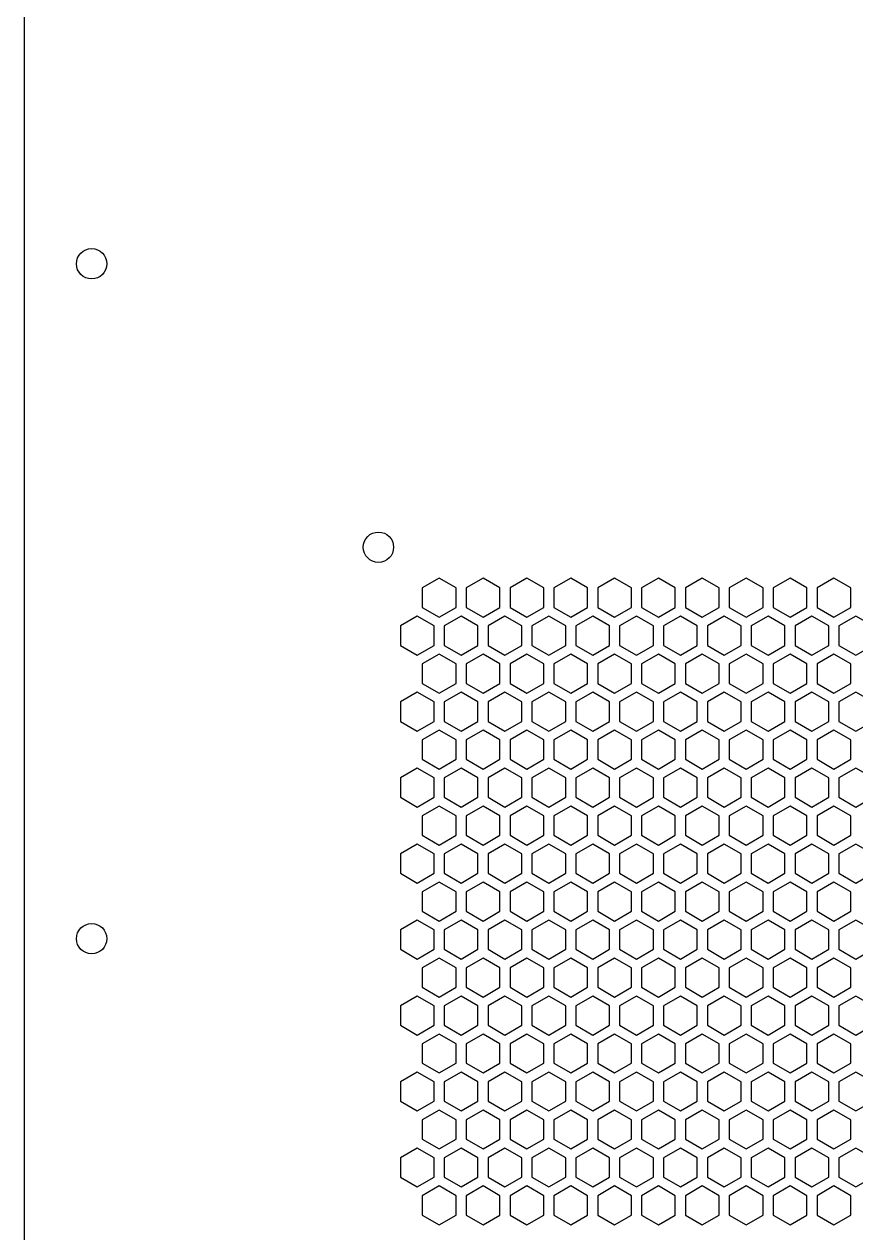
# Model space of a CAD drawing. Header units: millimetres. Extents: x 0 to 500, y 0 to 571.
# Drawn here: x 0 to 123.2, y 106.4 to 285.5 of the extents above; entities that cross this region are included whole.
import ezdxf

# ---------------------------------------------------------------- set-up
doc = ezdxf.new("R2010")
doc.units = ezdxf.units.MM
doc.layers.add('CUT', color=1, linetype='CONTINUOUS')

msp = doc.modelspace()

# ---------------------------------------------------------------- linework, layer by layer
at = {"layer": 'CUT'}
msp.add_line((0, 571), (0, 0), dxfattribs=at)
for points in [[(64, 201.9767), (61.5, 203.4201), (59, 201.9767), (59, 199.0899), (61.5, 197.6466), (64, 199.0899)], [(70.5, 201.9767), (68, 203.4201), (65.5, 201.9767), (65.5, 199.0899), (68, 197.6466), (70.5, 199.0899)], [(77, 201.9767), (74.5, 203.4201), (72, 201.9767), (72, 199.0899), (74.5, 197.6466), (77, 199.0899)], [(83.5, 201.9767), (81, 203.4201), (78.5, 201.9767), (78.5, 199.0899), (81, 197.6466), (83.5, 199.0899)], [(90, 201.9767), (87.5, 203.4201), (85, 201.9767), (85, 199.0899), (87.5, 197.6466), (90, 199.0899)], [(96.5, 201.9767), (94, 203.4201), (91.5, 201.9767), (91.5, 199.0899), (94, 197.6466), (96.5, 199.0899)], [(103, 201.9767), (100.5, 203.4201), (98, 201.9767), (98, 199.0899), (100.5, 197.6466), (103, 199.0899)], [(109.5, 201.9767), (107, 203.4201), (104.5, 201.9767), (104.5, 199.0899), (107, 197.6466), (109.5, 199.0899)], [(116, 201.9767), (113.5, 203.4201), (111, 201.9767), (111, 199.0899), (113.5, 197.6466), (116, 199.0899)], [(122.5, 201.9767), (120, 203.4201), (117.5, 201.9767), (117.5, 199.0899), (120, 197.6466), (122.5, 199.0899)], [(60.75, 196.3475), (58.25, 197.7909), (55.75, 196.3475), (55.75, 193.4608), (58.25, 192.0174), (60.75, 193.4608)], [(67.25, 196.3475), (64.75, 197.7909), (62.25, 196.3475), (62.25, 193.4608), (64.75, 192.0174), (67.25, 193.4608)], [(73.75, 196.3475), (71.25, 197.7909), (68.75, 196.3475), (68.75, 193.4608), (71.25, 192.0174), (73.75, 193.4608)], [(80.25, 196.3475), (77.75, 197.7909), (75.25, 196.3475), (75.25, 193.4608), (77.75, 192.0174), (80.25, 193.4608)], [(86.75, 196.3475), (84.25, 197.7909), (81.75, 196.3475), (81.75, 193.4608), (84.25, 192.0174), (86.75, 193.4608)], [(93.25, 196.3475), (90.75, 197.7909), (88.25, 196.3475), (88.25, 193.4608), (90.75, 192.0174), (93.25, 193.4608)], [(99.75, 196.3475), (97.25, 197.7909), (94.75, 196.3475), (94.75, 193.4608), (97.25, 192.0174), (99.75, 193.4608)], [(106.25, 196.3475), (103.75, 197.7909), (101.25, 196.3475), (101.25, 193.4608), (103.75, 192.0174), (106.25, 193.4608)], [(112.75, 196.3475), (110.25, 197.7909), (107.75, 196.3475), (107.75, 193.4608), (110.25, 192.0174), (112.75, 193.4608)], [(119.25, 196.3475), (116.75, 197.7909), (114.25, 196.3475), (114.25, 193.4608), (116.75, 192.0174), (119.25, 193.4608)], [(125.75, 196.3475), (123.25, 197.7909), (120.75, 196.3475), (120.75, 193.4608), (123.25, 192.0174), (125.75, 193.4608)], [(64, 190.7184), (61.5, 192.1617), (59, 190.7184), (59, 187.8316), (61.5, 186.3882), (64, 187.8316)], [(70.5, 190.7184), (68, 192.1617), (65.5, 190.7184), (65.5, 187.8316), (68, 186.3882), (70.5, 187.8316)], [(77, 190.7184), (74.5, 192.1617), (72, 190.7184), (72, 187.8316), (74.5, 186.3882), (77, 187.8316)], [(83.5, 190.7184), (81, 192.1617), (78.5, 190.7184), (78.5, 187.8316), (81, 186.3882), (83.5, 187.8316)], [(90, 190.7184), (87.5, 192.1617), (85, 190.7184), (85, 187.8316), (87.5, 186.3882), (90, 187.8316)], [(96.5, 190.7184), (94, 192.1617), (91.5, 190.7184), (91.5, 187.8316), (94, 186.3882), (96.5, 187.8316)], [(103, 190.7184), (100.5, 192.1617), (98, 190.7184), (98, 187.8316), (100.5, 186.3882), (103, 187.8316)], [(109.5, 190.7184), (107, 192.1617), (104.5, 190.7184), (104.5, 187.8316), (107, 186.3882), (109.5, 187.8316)], [(116, 190.7184), (113.5, 192.1617), (111, 190.7184), (111, 187.8316), (113.5, 186.3882), (116, 187.8316)], [(122.5, 190.7184), (120, 192.1617), (117.5, 190.7184), (117.5, 187.8316), (120, 186.3882), (122.5, 187.8316)], [(60.75, 185.0892), (58.25, 186.5326), (55.75, 185.0892), (55.75, 182.2024), (58.25, 180.7591), (60.75, 182.2024)], [(67.25, 185.0892), (64.75, 186.5326), (62.25, 185.0892), (62.25, 182.2024), (64.75, 180.7591), (67.25, 182.2024)], [(73.75, 185.0892), (71.25, 186.5326), (68.75, 185.0892), (68.75, 182.2024), (71.25, 180.7591), (73.75, 182.2024)], [(80.25, 185.0892), (77.75, 186.5326), (75.25, 185.0892), (75.25, 182.2024), (77.75, 180.7591), (80.25, 182.2024)], [(86.75, 185.0892), (84.25, 186.5326), (81.75, 185.0892), (81.75, 182.2024), (84.25, 180.7591), (86.75, 182.2024)], [(93.25, 185.0892), (90.75, 186.5326), (88.25, 185.0892), (88.25, 182.2024), (90.75, 180.7591), (93.25, 182.2024)], [(99.75, 185.0892), (97.25, 186.5326), (94.75, 185.0892), (94.75, 182.2024), (97.25, 180.7591), (99.75, 182.2024)], [(106.25, 185.0892), (103.75, 186.5326), (101.25, 185.0892), (101.25, 182.2024), (103.75, 180.7591), (106.25, 182.2024)], [(112.75, 185.0892), (110.25, 186.5326), (107.75, 185.0892), (107.75, 182.2024), (110.25, 180.7591), (112.75, 182.2024)], [(119.25, 185.0892), (116.75, 186.5326), (114.25, 185.0892), (114.25, 182.2024), (116.75, 180.7591), (119.25, 182.2024)], [(125.75, 185.0892), (123.25, 186.5326), (120.75, 185.0892), (120.75, 182.2024), (123.25, 180.7591), (125.75, 182.2024)], [(64, 179.46), (61.5, 180.9034), (59, 179.46), (59, 176.5733), (61.5, 175.1299), (64, 176.5733)], [(70.5, 179.46), (68, 180.9034), (65.5, 179.46), (65.5, 176.5733), (68, 175.1299), (70.5, 176.5733)], [(77, 179.46), (74.5, 180.9034), (72, 179.46), (72, 176.5733), (74.5, 175.1299), (77, 176.5733)], [(83.5, 179.46), (81, 180.9034), (78.5, 179.46), (78.5, 176.5733), (81, 175.1299), (83.5, 176.5733)], [(90, 179.46), (87.5, 180.9034), (85, 179.46), (85, 176.5733), (87.5, 175.1299), (90, 176.5733)], [(96.5, 179.46), (94, 180.9034), (91.5, 179.46), (91.5, 176.5733), (94, 175.1299), (96.5, 176.5733)], [(103, 179.46), (100.5, 180.9034), (98, 179.46), (98, 176.5733), (100.5, 175.1299), (103, 176.5733)], [(109.5, 179.46), (107, 180.9034), (104.5, 179.46), (104.5, 176.5733), (107, 175.1299), (109.5, 176.5733)], [(116, 179.46), (113.5, 180.9034), (111, 179.46), (111, 176.5733), (113.5, 175.1299), (116, 176.5733)], [(122.5, 179.46), (120, 180.9034), (117.5, 179.46), (117.5, 176.5733), (120, 175.1299), (122.5, 176.5733)], [(60.75, 173.8309), (58.25, 175.2742), (55.75, 173.8309), (55.75, 170.9441), (58.25, 169.5007), (60.75, 170.9441)], [(67.25, 173.8309), (64.75, 175.2742), (62.25, 173.8309), (62.25, 170.9441), (64.75, 169.5007), (67.25, 170.9441)], [(73.75, 173.8309), (71.25, 175.2742), (68.75, 173.8309), (68.75, 170.9441), (71.25, 169.5007), (73.75, 170.9441)], [(80.25, 173.8309), (77.75, 175.2742), (75.25, 173.8309), (75.25, 170.9441), (77.75, 169.5007), (80.25, 170.9441)], [(86.75, 173.8309), (84.25, 175.2742), (81.75, 173.8309), (81.75, 170.9441), (84.25, 169.5007), (86.75, 170.9441)], [(93.25, 173.8309), (90.75, 175.2742), (88.25, 173.8309), (88.25, 170.9441), (90.75, 169.5007), (93.25, 170.9441)], [(99.75, 173.8309), (97.25, 175.2742), (94.75, 173.8309), (94.75, 170.9441), (97.25, 169.5007), (99.75, 170.9441)], [(106.25, 173.8309), (103.75, 175.2742), (101.25, 173.8309), (101.25, 170.9441), (103.75, 169.5007), (106.25, 170.9441)], [(112.75, 173.8309), (110.25, 175.2742), (107.75, 173.8309), (107.75, 170.9441), (110.25, 169.5007), (112.75, 170.9441)], [(119.25, 173.8309), (116.75, 175.2742), (114.25, 173.8309), (114.25, 170.9441), (116.75, 169.5007), (119.25, 170.9441)], [(125.75, 173.8309), (123.25, 175.2742), (120.75, 173.8309), (120.75, 170.9441), (123.25, 169.5007), (125.75, 170.9441)], [(64, 168.2017), (61.5, 169.6451), (59, 168.2017), (59, 165.315), (61.5, 163.8716), (64, 165.315)], [(70.5, 168.2017), (68, 169.6451), (65.5, 168.2017), (65.5, 165.315), (68, 163.8716), (70.5, 165.315)], [(77, 168.2017), (74.5, 169.6451), (72, 168.2017), (72, 165.315), (74.5, 163.8716), (77, 165.315)], [(83.5, 168.2017), (81, 169.6451), (78.5, 168.2017), (78.5, 165.315), (81, 163.8716), (83.5, 165.315)], [(90, 168.2017), (87.5, 169.6451), (85, 168.2017), (85, 165.315), (87.5, 163.8716), (90, 165.315)], [(96.5, 168.2017), (94, 169.6451), (91.5, 168.2017), (91.5, 165.315), (94, 163.8716), (96.5, 165.315)], [(103, 168.2017), (100.5, 169.6451), (98, 168.2017), (98, 165.315), (100.5, 163.8716), (103, 165.315)], [(109.5, 168.2017), (107, 169.6451), (104.5, 168.2017), (104.5, 165.315), (107, 163.8716), (109.5, 165.315)], [(116, 168.2017), (113.5, 169.6451), (111, 168.2017), (111, 165.315), (113.5, 163.8716), (116, 165.315)], [(122.5, 168.2017), (120, 169.6451), (117.5, 168.2017), (117.5, 165.315), (120, 163.8716), (122.5, 165.315)], [(60.75, 162.5725), (58.25, 164.0159), (55.75, 162.5725), (55.75, 159.6858), (58.25, 158.2424), (60.75, 159.6858)], [(67.25, 162.5725), (64.75, 164.0159), (62.25, 162.5725), (62.25, 159.6858), (64.75, 158.2424), (67.25, 159.6858)], [(73.75, 162.5725), (71.25, 164.0159), (68.75, 162.5725), (68.75, 159.6858), (71.25, 158.2424), (73.75, 159.6858)], [(80.25, 162.5725), (77.75, 164.0159), (75.25, 162.5725), (75.25, 159.6858), (77.75, 158.2424), (80.25, 159.6858)], [(86.75, 162.5725), (84.25, 164.0159), (81.75, 162.5725), (81.75, 159.6858), (84.25, 158.2424), (86.75, 159.6858)], [(93.25, 162.5725), (90.75, 164.0159), (88.25, 162.5725), (88.25, 159.6858), (90.75, 158.2424), (93.25, 159.6858)], [(99.75, 162.5725), (97.25, 164.0159), (94.75, 162.5725), (94.75, 159.6858), (97.25, 158.2424), (99.75, 159.6858)], [(106.25, 162.5725), (103.75, 164.0159), (101.25, 162.5725), (101.25, 159.6858), (103.75, 158.2424), (106.25, 159.6858)], [(112.75, 162.5725), (110.25, 164.0159), (107.75, 162.5725), (107.75, 159.6858), (110.25, 158.2424), (112.75, 159.6858)], [(119.25, 162.5725), (116.75, 164.0159), (114.25, 162.5725), (114.25, 159.6858), (116.75, 158.2424), (119.25, 159.6858)], [(125.75, 162.5725), (123.25, 164.0159), (120.75, 162.5725), (120.75, 159.6858), (123.25, 158.2424), (125.75, 159.6858)], [(64, 156.9434), (61.5, 158.3868), (59, 156.9434), (59, 154.0566), (61.5, 152.6132), (64, 154.0566)], [(70.5, 156.9434), (68, 158.3868), (65.5, 156.9434), (65.5, 154.0566), (68, 152.6132), (70.5, 154.0566)], [(77, 156.9434), (74.5, 158.3868), (72, 156.9434), (72, 154.0566), (74.5, 152.6132), (77, 154.0566)], [(83.5, 156.9434), (81, 158.3868), (78.5, 156.9434), (78.5, 154.0566), (81, 152.6132), (83.5, 154.0566)], [(90, 156.9434), (87.5, 158.3868), (85, 156.9434), (85, 154.0566), (87.5, 152.6132), (90, 154.0566)], [(96.5, 156.9434), (94, 158.3868), (91.5, 156.9434), (91.5, 154.0566), (94, 152.6132), (96.5, 154.0566)], [(103, 156.9434), (100.5, 158.3868), (98, 156.9434), (98, 154.0566), (100.5, 152.6132), (103, 154.0566)], [(109.5, 156.9434), (107, 158.3868), (104.5, 156.9434), (104.5, 154.0566), (107, 152.6132), (109.5, 154.0566)], [(116, 156.9434), (113.5, 158.3868), (111, 156.9434), (111, 154.0566), (113.5, 152.6132), (116, 154.0566)], [(122.5, 156.9434), (120, 158.3868), (117.5, 156.9434), (117.5, 154.0566), (120, 152.6132), (122.5, 154.0566)], [(60.75, 151.3142), (58.25, 152.7576), (55.75, 151.3142), (55.75, 148.4275), (58.25, 146.9841), (60.75, 148.4275)], [(67.25, 151.3142), (64.75, 152.7576), (62.25, 151.3142), (62.25, 148.4275), (64.75, 146.9841), (67.25, 148.4275)], [(73.75, 151.3142), (71.25, 152.7576), (68.75, 151.3142), (68.75, 148.4275), (71.25, 146.9841), (73.75, 148.4275)], [(80.25, 151.3142), (77.75, 152.7576), (75.25, 151.3142), (75.25, 148.4275), (77.75, 146.9841), (80.25, 148.4275)], [(86.75, 151.3142), (84.25, 152.7576), (81.75, 151.3142), (81.75, 148.4275), (84.25, 146.9841), (86.75, 148.4275)], [(93.25, 151.3142), (90.75, 152.7576), (88.25, 151.3142), (88.25, 148.4275), (90.75, 146.9841), (93.25, 148.4275)], [(99.75, 151.3142), (97.25, 152.7576), (94.75, 151.3142), (94.75, 148.4275), (97.25, 146.9841), (99.75, 148.4275)], [(106.25, 151.3142), (103.75, 152.7576), (101.25, 151.3142), (101.25, 148.4275), (103.75, 146.9841), (106.25, 148.4275)], [(112.75, 151.3142), (110.25, 152.7576), (107.75, 151.3142), (107.75, 148.4275), (110.25, 146.9841), (112.75, 148.4275)], [(119.25, 151.3142), (116.75, 152.7576), (114.25, 151.3142), (114.25, 148.4275), (116.75, 146.9841), (119.25, 148.4275)], [(125.75, 151.3142), (123.25, 152.7576), (120.75, 151.3142), (120.75, 148.4275), (123.25, 146.9841), (125.75, 148.4275)], [(64, 145.685), (61.5, 147.1284), (59, 145.685), (59, 142.7983), (61.5, 141.3549), (64, 142.7983)], [(70.5, 145.685), (68, 147.1284), (65.5, 145.685), (65.5, 142.7983), (68, 141.3549), (70.5, 142.7983)], [(77, 145.685), (74.5, 147.1284), (72, 145.685), (72, 142.7983), (74.5, 141.3549), (77, 142.7983)], [(83.5, 145.685), (81, 147.1284), (78.5, 145.685), (78.5, 142.7983), (81, 141.3549), (83.5, 142.7983)], [(90, 145.685), (87.5, 147.1284), (85, 145.685), (85, 142.7983), (87.5, 141.3549), (90, 142.7983)], [(96.5, 145.685), (94, 147.1284), (91.5, 145.685), (91.5, 142.7983), (94, 141.3549), (96.5, 142.7983)], [(103, 145.685), (100.5, 147.1284), (98, 145.685), (98, 142.7983), (100.5, 141.3549), (103, 142.7983)], [(109.5, 145.685), (107, 147.1284), (104.5, 145.685), (104.5, 142.7983), (107, 141.3549), (109.5, 142.7983)], [(116, 145.685), (113.5, 147.1284), (111, 145.685), (111, 142.7983), (113.5, 141.3549), (116, 142.7983)], [(122.5, 145.685), (120, 147.1284), (117.5, 145.685), (117.5, 142.7983), (120, 141.3549), (122.5, 142.7983)], [(60.75, 140.0559), (58.25, 141.4993), (55.75, 140.0559), (55.75, 137.1691), (58.25, 135.7258), (60.75, 137.1691)], [(67.25, 140.0559), (64.75, 141.4993), (62.25, 140.0559), (62.25, 137.1691), (64.75, 135.7258), (67.25, 137.1691)], [(73.75, 140.0559), (71.25, 141.4993), (68.75, 140.0559), (68.75, 137.1691), (71.25, 135.7258), (73.75, 137.1691)], [(80.25, 140.0559), (77.75, 141.4993), (75.25, 140.0559), (75.25, 137.1691), (77.75, 135.7258), (80.25, 137.1691)], [(86.75, 140.0559), (84.25, 141.4993), (81.75, 140.0559), (81.75, 137.1691), (84.25, 135.7258), (86.75, 137.1691)], [(93.25, 140.0559), (90.75, 141.4993), (88.25, 140.0559), (88.25, 137.1691), (90.75, 135.7258), (93.25, 137.1691)], [(99.75, 140.0559), (97.25, 141.4993), (94.75, 140.0559), (94.75, 137.1691), (97.25, 135.7258), (99.75, 137.1691)], [(106.25, 140.0559), (103.75, 141.4993), (101.25, 140.0559), (101.25, 137.1691), (103.75, 135.7258), (106.25, 137.1691)], [(112.75, 140.0559), (110.25, 141.4993), (107.75, 140.0559), (107.75, 137.1691), (110.25, 135.7258), (112.75, 137.1691)], [(119.25, 140.0559), (116.75, 141.4993), (114.25, 140.0559), (114.25, 137.1691), (116.75, 135.7258), (119.25, 137.1691)], [(125.75, 140.0559), (123.25, 141.4993), (120.75, 140.0559), (120.75, 137.1691), (123.25, 135.7258), (125.75, 137.1691)], [(64, 134.4267), (61.5, 135.8701), (59, 134.4267), (59, 131.54), (61.5, 130.0966), (64, 131.54)], [(70.5, 134.4267), (68, 135.8701), (65.5, 134.4267), (65.5, 131.54), (68, 130.0966), (70.5, 131.54)], [(77, 134.4267), (74.5, 135.8701), (72, 134.4267), (72, 131.54), (74.5, 130.0966), (77, 131.54)], [(83.5, 134.4267), (81, 135.8701), (78.5, 134.4267), (78.5, 131.54), (81, 130.0966), (83.5, 131.54)], [(90, 134.4267), (87.5, 135.8701), (85, 134.4267), (85, 131.54), (87.5, 130.0966), (90, 131.54)], [(96.5, 134.4267), (94, 135.8701), (91.5, 134.4267), (91.5, 131.54), (94, 130.0966), (96.5, 131.54)], [(103, 134.4267), (100.5, 135.8701), (98, 134.4267), (98, 131.54), (100.5, 130.0966), (103, 131.54)], [(109.5, 134.4267), (107, 135.8701), (104.5, 134.4267), (104.5, 131.54), (107, 130.0966), (109.5, 131.54)], [(116, 134.4267), (113.5, 135.8701), (111, 134.4267), (111, 131.54), (113.5, 130.0966), (116, 131.54)], [(122.5, 134.4267), (120, 135.8701), (117.5, 134.4267), (117.5, 131.54), (120, 130.0966), (122.5, 131.54)], [(60.75, 128.7976), (58.25, 130.2409), (55.75, 128.7976), (55.75, 125.9108), (58.25, 124.4674), (60.75, 125.9108)], [(67.25, 128.7976), (64.75, 130.2409), (62.25, 128.7976), (62.25, 125.9108), (64.75, 124.4674), (67.25, 125.9108)], [(73.75, 128.7976), (71.25, 130.2409), (68.75, 128.7976), (68.75, 125.9108), (71.25, 124.4674), (73.75, 125.9108)], [(80.25, 128.7976), (77.75, 130.2409), (75.25, 128.7976), (75.25, 125.9108), (77.75, 124.4674), (80.25, 125.9108)], [(86.75, 128.7976), (84.25, 130.2409), (81.75, 128.7976), (81.75, 125.9108), (84.25, 124.4674), (86.75, 125.9108)], [(93.25, 128.7976), (90.75, 130.2409), (88.25, 128.7976), (88.25, 125.9108), (90.75, 124.4674), (93.25, 125.9108)], [(99.75, 128.7976), (97.25, 130.2409), (94.75, 128.7976), (94.75, 125.9108), (97.25, 124.4674), (99.75, 125.9108)], [(106.25, 128.7976), (103.75, 130.2409), (101.25, 128.7976), (101.25, 125.9108), (103.75, 124.4674), (106.25, 125.9108)], [(112.75, 128.7976), (110.25, 130.2409), (107.75, 128.7976), (107.75, 125.9108), (110.25, 124.4674), (112.75, 125.9108)], [(119.25, 128.7976), (116.75, 130.2409), (114.25, 128.7976), (114.25, 125.9108), (116.75, 124.4674), (119.25, 125.9108)], [(125.75, 128.7976), (123.25, 130.2409), (120.75, 128.7976), (120.75, 125.9108), (123.25, 124.4674), (125.75, 125.9108)], [(64, 123.1684), (61.5, 124.6118), (59, 123.1684), (59, 120.2816), (61.5, 118.8383), (64, 120.2816)], [(70.5, 123.1684), (68, 124.6118), (65.5, 123.1684), (65.5, 120.2816), (68, 118.8383), (70.5, 120.2816)], [(77, 123.1684), (74.5, 124.6118), (72, 123.1684), (72, 120.2816), (74.5, 118.8383), (77, 120.2816)], [(83.5, 123.1684), (81, 124.6118), (78.5, 123.1684), (78.5, 120.2816), (81, 118.8383), (83.5, 120.2816)], [(90, 123.1684), (87.5, 124.6118), (85, 123.1684), (85, 120.2816), (87.5, 118.8383), (90, 120.2816)], [(96.5, 123.1684), (94, 124.6118), (91.5, 123.1684), (91.5, 120.2816), (94, 118.8383), (96.5, 120.2816)], [(103, 123.1684), (100.5, 124.6118), (98, 123.1684), (98, 120.2816), (100.5, 118.8383), (103, 120.2816)], [(109.5, 123.1684), (107, 124.6118), (104.5, 123.1684), (104.5, 120.2816), (107, 118.8383), (109.5, 120.2816)], [(116, 123.1684), (113.5, 124.6118), (111, 123.1684), (111, 120.2816), (113.5, 118.8383), (116, 120.2816)], [(122.5, 123.1684), (120, 124.6118), (117.5, 123.1684), (117.5, 120.2816), (120, 118.8383), (122.5, 120.2816)], [(60.75, 117.5392), (58.25, 118.9826), (55.75, 117.5392), (55.75, 114.6525), (58.25, 113.2091), (60.75, 114.6525)], [(67.25, 117.5392), (64.75, 118.9826), (62.25, 117.5392), (62.25, 114.6525), (64.75, 113.2091), (67.25, 114.6525)], [(73.75, 117.5392), (71.25, 118.9826), (68.75, 117.5392), (68.75, 114.6525), (71.25, 113.2091), (73.75, 114.6525)], [(80.25, 117.5392), (77.75, 118.9826), (75.25, 117.5392), (75.25, 114.6525), (77.75, 113.2091), (80.25, 114.6525)], [(86.75, 117.5392), (84.25, 118.9826), (81.75, 117.5392), (81.75, 114.6525), (84.25, 113.2091), (86.75, 114.6525)], [(93.25, 117.5392), (90.75, 118.9826), (88.25, 117.5392), (88.25, 114.6525), (90.75, 113.2091), (93.25, 114.6525)], [(99.75, 117.5392), (97.25, 118.9826), (94.75, 117.5392), (94.75, 114.6525), (97.25, 113.2091), (99.75, 114.6525)], [(106.25, 117.5392), (103.75, 118.9826), (101.25, 117.5392), (101.25, 114.6525), (103.75, 113.2091), (106.25, 114.6525)], [(112.75, 117.5392), (110.25, 118.9826), (107.75, 117.5392), (107.75, 114.6525), (110.25, 113.2091), (112.75, 114.6525)], [(119.25, 117.5392), (116.75, 118.9826), (114.25, 117.5392), (114.25, 114.6525), (116.75, 113.2091), (119.25, 114.6525)], [(125.75, 117.5392), (123.25, 118.9826), (120.75, 117.5392), (120.75, 114.6525), (123.25, 113.2091), (125.75, 114.6525)], [(64, 111.9101), (61.5, 113.3534), (59, 111.9101), (59, 109.0233), (61.5, 107.5799), (64, 109.0233)], [(70.5, 111.9101), (68, 113.3534), (65.5, 111.9101), (65.5, 109.0233), (68, 107.5799), (70.5, 109.0233)], [(77, 111.9101), (74.5, 113.3534), (72, 111.9101), (72, 109.0233), (74.5, 107.5799), (77, 109.0233)], [(83.5, 111.9101), (81, 113.3534), (78.5, 111.9101), (78.5, 109.0233), (81, 107.5799), (83.5, 109.0233)], [(90, 111.9101), (87.5, 113.3534), (85, 111.9101), (85, 109.0233), (87.5, 107.5799), (90, 109.0233)], [(96.5, 111.9101), (94, 113.3534), (91.5, 111.9101), (91.5, 109.0233), (94, 107.5799), (96.5, 109.0233)], [(103, 111.9101), (100.5, 113.3534), (98, 111.9101), (98, 109.0233), (100.5, 107.5799), (103, 109.0233)], [(109.5, 111.9101), (107, 113.3534), (104.5, 111.9101), (104.5, 109.0233), (107, 107.5799), (109.5, 109.0233)], [(116, 111.9101), (113.5, 113.3534), (111, 111.9101), (111, 109.0233), (113.5, 107.5799), (116, 109.0233)], [(122.5, 111.9101), (120, 113.3534), (117.5, 111.9101), (117.5, 109.0233), (120, 107.5799), (122.5, 109.0233)]]:
    msp.add_lwpolyline(points, close=True, dxfattribs=at)
for centre in [(10, 250), (52.5, 208), (10, 150)]:
    msp.add_circle(centre, 2.25, dxfattribs=at)

doc.saveas('drawing.dxf')
